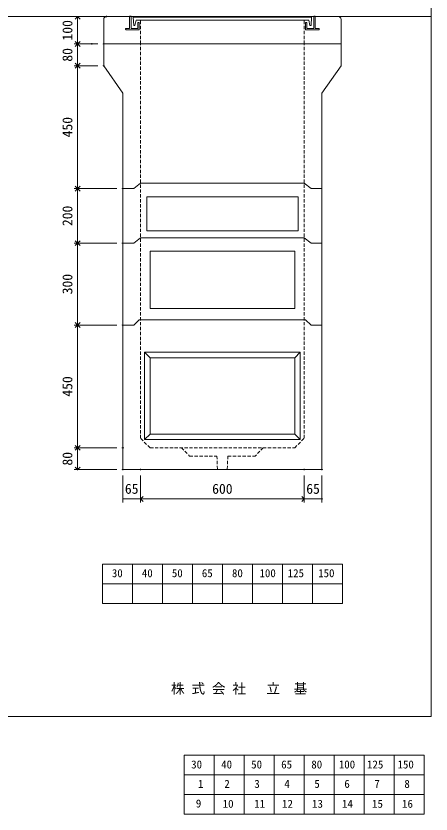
# Model space of a CAD drawing. Units: millimetres, scale not verified. Extents: x -4890 to 18490, y -2316 to 2316.
# Drawn here: x 3368 to 4890, y -2316 to 608 of the extents above; entities that cross this region are included whole.
import ezdxf
from ezdxf.enums import TextEntityAlignment as Align

# ---------------------------------------------------------------- set-up
doc = ezdxf.new("R2010")
doc.units = ezdxf.units.MM
doc.header["$LTSCALE"] = 10
doc.header["$PDMODE"] = 32
doc.header["$PDSIZE"] = 2
doc.linetypes.add('DASHED1', pattern=[1.8, 1.2, -0.6])
doc.linetypes.add('USER2', pattern=[50.8, 31.75, -6.35, 6.35, -6.35])
doc.layers.add('0-1_Defpoints', color=7, linetype='Continuous')
for name, color, linetype, lineweight in [('0-2_waku', 7, 'Continuous', 18), ('0-3_gaikei', 7, 'Continuous', 18), ('0-4_kakure', 7, 'DASHED1', 5), ('0-5_sunpou', 7, 'Continuous', 5), ('0-9_uchigawa', 6, 'Continuous', 18), ('0-B_futa', 3, 'Continuous', 18), ('0-C_GL', 4, 'Continuous', 18), ('0-E_文字１', 7, 'Continuous', 18), ('1-3_uchigawa2', 6, 'USER2', 18), ('1-5_文字２', 7, 'Continuous', 5)]:
    doc.layers.add(name, color=color, linetype=linetype, lineweight=lineweight)
doc.styles.add('ＭＳ ゴシック', font='')
doc.styles.get('ＭＳ ゴシック').set_extended_font_data('MS Gothic')

# ---------------------------------------------------------------- blocks, each defined once
blk = doc.blocks.new('D28')
at = {"layer": '0-1_Defpoints'}
for p in [(5207.32, 1134.36), (5272.32, 1134.36), (5272.32, 1026.89)]:
    blk.add_point(p, dxfattribs=at)
at = {"layer": '0-5_sunpou'}
for p, q in [((5207.32, 1112.36), (5207.32, 1013.89)), ((5272.32, 1112.36), (5272.32, 1013.89)), ((5207.32, 1026.89), (5272.32, 1026.89))]:
    blk.add_line(p, q, dxfattribs=at)
at = {"layer": '0-5_sunpou', "style": 'ＭＳ ゴシック'}
blk.add_text('65', height=36.66, dxfattribs=at).set_placement((5214.82, 1034.89), align=Align.BOTTOM_LEFT)
blk = doc.blocks.new('_Open90')
at = {"layer": '0-5_sunpou'}
blk.add_line((0, 0), (-1, 0), dxfattribs=at)
blk.add_lwpolyline([(-0.5, 0.5), (0, 0), (-0.5, -0.5)], dxfattribs=at)
blk = doc.blocks.new('D29')
at = {"layer": '0-1_Defpoints'}
for p in [(5272.32, 1134.36), (5872.32, 1134.36), (5872.32, 1026.89)]:
    blk.add_point(p, dxfattribs=at)
at = {"layer": '0-5_sunpou'}
for p, q in [((5272.32, 1112.36), (5272.32, 1013.89)), ((5872.32, 1112.36), (5872.32, 1013.89)), ((5290.32, 1026.89), (5854.32, 1026.89))]:
    blk.add_line(p, q, dxfattribs=at)
at = {"layer": '0-5_sunpou', "xscale": 18, "yscale": 18, "rotation": 180}
blk.add_blockref('_Open90', (5272.32, 1026.89), dxfattribs=at)
at = {"layer": '0-5_sunpou', "xscale": 18, "yscale": 18}
blk.add_blockref('_Open90', (5872.32, 1026.89), dxfattribs=at)
at = {"layer": '0-5_sunpou', "style": 'ＭＳ ゴシック'}
blk.add_text('600', height=36.66, dxfattribs=at).set_placement((5534.82, 1034.89), align=Align.BOTTOM_LEFT)
blk = doc.blocks.new('D30')
at = {"layer": '0-1_Defpoints'}
for p in [(5872.32, 1134.36), (5937.32, 1134.36), (5937.32, 1026.89)]:
    blk.add_point(p, dxfattribs=at)
at = {"layer": '0-5_sunpou'}
for p, q in [((5872.32, 1112.36), (5872.32, 1013.89)), ((5937.32, 1112.36), (5937.32, 1013.89)), ((5872.32, 1026.89), (5937.32, 1026.89))]:
    blk.add_line(p, q, dxfattribs=at)
at = {"layer": '0-5_sunpou', "style": 'ＭＳ ゴシック'}
blk.add_text('65', height=36.66, dxfattribs=at).set_placement((5879.82, 1034.89), align=Align.BOTTOM_LEFT)
blk = doc.blocks.new('D14')
at = {"layer": '0-1_Defpoints'}
for p in [(5147.32, 2794.36), (5041.29, 2694.36), (5093.32, 2694.36)]:
    blk.add_point(p, dxfattribs=at)
at = {"layer": '0-5_sunpou'}
for p, q in [((5125.32, 2794.36), (5028.29, 2794.36)), ((5041.29, 2776.36), (5041.29, 2712.36)), ((5071.32, 2694.36), (5028.29, 2694.36))]:
    blk.add_line(p, q, dxfattribs=at)
at = {"layer": '0-5_sunpou', "xscale": 18, "yscale": 18}
for p, rotation in [((5041.29, 2794.36), 90), ((5041.29, 2694.36), 270)]:
    blk.add_blockref('_Open90', p, dxfattribs=dict(at, rotation=rotation))
at = {"layer": '0-5_sunpou', "style": 'ＭＳ ゴシック'}
blk.add_text('100', height=36.66, rotation=90, dxfattribs=at).set_placement((5033.29, 2706.86), align=Align.BOTTOM_LEFT)
blk = doc.blocks.new('D15')
at = {"layer": '0-1_Defpoints'}
for p in [(5137.32, 2694.36), (5041.29, 2614.36), (5137.32, 2614.36)]:
    blk.add_point(p, dxfattribs=at)
at = {"layer": '0-5_sunpou'}
for p, q in [((5115.32, 2694.36), (5028.29, 2694.36)), ((5041.29, 2676.36), (5041.29, 2632.36)), ((5115.32, 2614.36), (5028.29, 2614.36))]:
    blk.add_line(p, q, dxfattribs=at)
at = {"layer": '0-5_sunpou', "xscale": 18, "yscale": 18}
for p, rotation in [((5041.29, 2694.36), 90), ((5041.29, 2614.36), 270)]:
    blk.add_blockref('_Open90', p, dxfattribs=dict(at, rotation=rotation))
at = {"layer": '0-5_sunpou', "style": 'ＭＳ ゴシック'}
blk.add_text('80', height=36.66, rotation=90, dxfattribs=at).set_placement((5033.29, 2629.36), align=Align.BOTTOM_LEFT)
blk = doc.blocks.new('D16')
at = {"layer": '0-1_Defpoints'}
for p in [(5137.32, 2614.36), (5041.29, 2164.36), (5207.32, 2164.36)]:
    blk.add_point(p, dxfattribs=at)
at = {"layer": '0-5_sunpou'}
for p, q in [((5115.32, 2614.36), (5028.29, 2614.36)), ((5041.29, 2596.36), (5041.29, 2182.36)), ((5185.32, 2164.36), (5028.29, 2164.36))]:
    blk.add_line(p, q, dxfattribs=at)
at = {"layer": '0-5_sunpou', "xscale": 18, "yscale": 18}
for p, rotation in [((5041.29, 2614.36), 90), ((5041.29, 2164.36), 270)]:
    blk.add_blockref('_Open90', p, dxfattribs=dict(at, rotation=rotation))
at = {"layer": '0-5_sunpou', "style": 'ＭＳ ゴシック'}
blk.add_text('450', height=36.66, rotation=90, dxfattribs=at).set_placement((5033.29, 2351.86), align=Align.BOTTOM_LEFT)
blk = doc.blocks.new('D17')
at = {"layer": '0-1_Defpoints'}
for p in [(5207.32, 2164.36), (5041.29, 1964.36), (5207.32, 1964.36)]:
    blk.add_point(p, dxfattribs=at)
at = {"layer": '0-5_sunpou'}
for p, q in [((5185.32, 2164.36), (5028.29, 2164.36)), ((5041.29, 2146.36), (5041.29, 1982.36)), ((5185.32, 1964.36), (5028.29, 1964.36))]:
    blk.add_line(p, q, dxfattribs=at)
at = {"layer": '0-5_sunpou', "xscale": 18, "yscale": 18}
for p, rotation in [((5041.29, 2164.36), 90), ((5041.29, 1964.36), 270)]:
    blk.add_blockref('_Open90', p, dxfattribs=dict(at, rotation=rotation))
at = {"layer": '0-5_sunpou', "style": 'ＭＳ ゴシック'}
blk.add_text('200', height=36.66, rotation=90, dxfattribs=at).set_placement((5033.29, 2026.86), align=Align.BOTTOM_LEFT)
blk = doc.blocks.new('D18')
at = {"layer": '0-1_Defpoints'}
for p in [(5207.32, 1964.36), (5041.29, 1664.36), (5207.32, 1664.36)]:
    blk.add_point(p, dxfattribs=at)
at = {"layer": '0-5_sunpou'}
for p, q in [((5185.32, 1964.36), (5028.29, 1964.36)), ((5041.29, 1946.36), (5041.29, 1682.36)), ((5185.32, 1664.36), (5028.29, 1664.36))]:
    blk.add_line(p, q, dxfattribs=at)
at = {"layer": '0-5_sunpou', "xscale": 18, "yscale": 18}
for p, rotation in [((5041.29, 1964.36), 90), ((5041.29, 1664.36), 270)]:
    blk.add_blockref('_Open90', p, dxfattribs=dict(at, rotation=rotation))
at = {"layer": '0-5_sunpou', "style": 'ＭＳ ゴシック'}
blk.add_text('300', height=36.66, rotation=90, dxfattribs=at).set_placement((5033.29, 1776.86), align=Align.BOTTOM_LEFT)
blk = doc.blocks.new('D19')
at = {"layer": '0-1_Defpoints'}
for p in [(5207.32, 1664.36), (5041.29, 1214.36), (5207.32, 1214.36)]:
    blk.add_point(p, dxfattribs=at)
at = {"layer": '0-5_sunpou'}
for p, q in [((5185.32, 1664.36), (5028.29, 1664.36)), ((5041.29, 1646.36), (5041.29, 1232.36)), ((5185.32, 1214.36), (5028.29, 1214.36))]:
    blk.add_line(p, q, dxfattribs=at)
at = {"layer": '0-5_sunpou', "xscale": 18, "yscale": 18}
for p, rotation in [((5041.29, 1664.36), 90), ((5041.29, 1214.36), 270)]:
    blk.add_blockref('_Open90', p, dxfattribs=dict(at, rotation=rotation))
at = {"layer": '0-5_sunpou', "style": 'ＭＳ ゴシック'}
blk.add_text('450', height=36.66, rotation=90, dxfattribs=at).set_placement((5033.29, 1401.86), align=Align.BOTTOM_LEFT)
blk = doc.blocks.new('D20')
at = {"layer": '0-1_Defpoints'}
for p in [(5207.32, 1214.36), (5041.29, 1134.36), (5207.32, 1134.36)]:
    blk.add_point(p, dxfattribs=at)
at = {"layer": '0-5_sunpou'}
for p, q in [((5185.32, 1214.36), (5028.29, 1214.36)), ((5041.29, 1196.36), (5041.29, 1152.36)), ((5185.32, 1134.36), (5028.29, 1134.36))]:
    blk.add_line(p, q, dxfattribs=at)
at = {"layer": '0-5_sunpou', "xscale": 18, "yscale": 18}
for p, rotation in [((5041.29, 1214.36), 90), ((5041.29, 1134.36), 270)]:
    blk.add_blockref('_Open90', p, dxfattribs=dict(at, rotation=rotation))
at = {"layer": '0-5_sunpou', "style": 'ＭＳ ゴシック'}
blk.add_text('80', height=36.66, rotation=90, dxfattribs=at).set_placement((5033.29, 1149.36), align=Align.BOTTOM_LEFT)

msp = doc.modelspace()

# ---------------------------------------------------------------- linework, layer by layer
at = {"layer": '0-2_waku'}
for p, q in [((3685.37, -1400), (3685.37, -1544)), ((3685.37, -1400), (3685.37, -1544)), ((3685.37, -1400), (3685.37, -1544)), ((3685.37, -1400), (3685.37, -1544)), ((3685.37, -1400), (4565.37, -1400)), ((3795.37, -1400), (3795.37, -1544)), ((3905.37, -1400), (3905.37, -1544)), ((3905.37, -1400), (3905.37, -1544)), ((4015.37, -1400), (4015.37, -1544)), ((4125.37, -1400), (4125.37, -1544)), ((4235.37, -1400), (4235.37, -1544)), ((4345.37, -1400), (4345.37, -1544)), ((4455.37, -1400), (4455.37, -1544)), ((4565.37, -1400), (4565.37, -1544)), ((3685.37, -1472), (4565.37, -1472)), ((3685.37, -1544), (4565.37, -1544)), ((-1229.63, -1959), (4890.37, -1959)), ((-1229.63, -1959), (4890.37, -1959))]:
    msp.add_line(p, q, dxfattribs=at)
msp.add_lwpolyline([(-1229.63, 2316), (4890.37, 2316), (4890.37, -1959)], dxfattribs=at)
at = {"layer": '0-3_gaikei'}
for p, q in [((3690.37, 506), (3690.37, 596)), ((3700.37, 606), (3785.36, 606)), ((4465.37, 606), (4550.37, 606)), ((4560.37, 506), (4560.37, 596)), ((3690.37, 506), (3690.37, 426)), ((3690.37, 506), (3800.37, 506)), ((3690.37, 506), (3800.37, 506)), ((3690.37, 506), (3800.37, 506)), ((3690.37, 506), (3800.37, 506)), ((3725.37, 506), (4525.37, 506)), ((3725.37, 506), (4525.37, 506)), ((3725.37, 506), (4525.37, 506)), ((3725.37, 506), (4525.37, 506)), ((4560.37, 506), (4450.37, 506)), ((4560.37, 506), (4450.37, 506)), ((4560.37, 506), (4450.37, 506)), ((4560.37, 506), (4450.37, 506)), ((4560.37, 506), (4560.37, 426)), ((3760.37, 325), (3690.37, 426)), ((4490.37, 325), (4560.37, 426)), ((3760.37, 326), (3760.37, -1054)), ((4490.37, 326), (4490.37, -1054)), ((3760.37, -24), (3800.37, -24)), ((3760.37, -24), (3800.37, -24)), ((3800.37, -24), (3825.37, -4)), ((3825.37, -4), (4425.37, -4)), ((4425.37, -4), (4450.37, -24)), ((4490.37, -24), (4450.37, -24)), ((3800.37, -224), (3825.37, -204)), ((3825.37, -204), (4425.37, -204)), ((4425.37, -204), (4450.37, -224)), ((3760.37, -224), (3800.37, -224)), ((3760.37, -224), (3800.37, -224)), ((4490.37, -224), (4450.37, -224)), ((3760.37, -524), (3800.37, -524)), ((3760.37, -524), (3800.37, -524)), ((3760.37, -524), (3800.37, -524)), ((3760.37, -524), (3800.37, -524)), ((3760.37, -524), (3800.37, -524)), ((3760.37, -524), (3800.37, -524)), ((3820.37, -505), (3800.37, -524)), ((3820.37, -505), (3800.37, -524)), ((3820.37, -505), (3800.37, -524)), ((3820.37, -505), (3800.37, -524)), ((3820.37, -505), (3800.37, -524)), ((3820.37, -505), (3800.37, -524)), ((3820.37, -505), (4430.37, -505)), ((3820.37, -505), (4430.37, -505)), ((4490.37, -524), (4450.37, -524)), ((4490.37, -524), (4450.37, -524)), ((4490.37, -524), (4450.37, -524)), ((4490.37, -524), (4450.37, -524)), ((4490.37, -524), (4450.37, -524)), ((4490.37, -524), (4450.37, -524)), ((3760.37, -1054), (4490.37, -1054)), ((3760.37, -1054), (4490.37, -1054)), ((3760.37, -1054), (4490.37, -1054)), ((3760.37, -1054), (4490.37, -1054)), ((3760.37, -1054), (4490.37, -1054)), ((3760.37, -1054), (4490.37, -1054)), ((3760.37, -1054), (4490.37, -1054)), ((3760.37, -1054), (4490.37, -1054))]:
    msp.add_line(p, q, dxfattribs=at)
for points in [[(4450.37, -24), (4490.37, -24), (4450.37, -24)], [(4450.37, -24), (4490.37, -24), (4450.37, -24)], [(4450.37, -524), (4430.37, -505), (4450.37, -524), (4430.37, -505)], [(4450.37, -524), (4430.37, -505), (4450.37, -524), (4430.37, -505)], [(4450.37, -524), (4490.37, -524), (4450.37, -524), (4490.37, -524)], [(4450.37, -524), (4490.37, -524), (4450.37, -524), (4490.37, -524)]]:
    msp.add_lwpolyline(points, dxfattribs=at)
msp.add_lwpolyline([(4450.37, -224), (4490.37, -224), (4450.37, -224), (4490.37, -224)], close=True, dxfattribs=at)
for centre, radius, start, end in [((3699.79, 596.58), 9.44, 86.47383, 183.52617), ((4550.7, 596.33), 9.68, 358.04251, 91.95749)]:
    msp.add_arc(centre, radius, start, end, dxfattribs=at)
at = {"layer": '0-4_kakure'}
for p, q in [((3825.37, 506), (3825.37, 592.5)), ((4425.37, 506), (4425.37, 592.5)), ((3825.37, -939), (3825.37, 506)), ((3860.37, -974), (3825.37, -939)), ((3860.37, -974), (4390.37, -974)), ((3975.37, -974), (4005.37, -1004)), ((4275.37, -974), (4245.37, -1004)), ((4145.37, -1004), (4143.37, -1054)), ((4145.37, -1004), (4245.37, -1004))]:
    msp.add_line(p, q, dxfattribs=at)
for points in [[(4390.37, -974), (4425.37, -939), (4425.37, 506)], [(4005.37, -1004), (4105.37, -1004), (4107.37, -1054)]]:
    msp.add_lwpolyline(points, dxfattribs=at)
at = {"layer": '0-9_uchigawa'}
for p, q in [((3840.37, -624), (3840.37, -944)), ((3840.37, -624), (4410.37, -624)), ((3840.37, -624), (3860.37, -644)), ((4390.37, -644), (4410.37, -624)), ((4410.37, -624), (4410.37, -944)), ((3860.37, -644), (3860.37, -924)), ((3860.37, -644), (3860.37, -924)), ((3860.37, -644), (4390.37, -644)), ((4390.37, -644), (4390.37, -924)), ((4390.37, -644), (4390.37, -924)), ((3840.37, -944), (3860.37, -924)), ((3860.37, -924), (4125.37, -924)), ((4125.37, -924), (4390.37, -924)), ((4410.37, -944), (4390.37, -924)), ((3840.37, -944), (4125.37, -944)), ((4125.37, -944), (4410.37, -944))]:
    msp.add_line(p, q, dxfattribs=at)
at = {"layer": '0-B_futa'}
for p, q in [((3785.36, 606), (3785.36, 563)), ((3787.36, 608), (3790.36, 608)), ((3790.36, 608), (3790.36, 563)), ((3798.18, 603.5), (4452.51, 603.5)), ((3798.18, 603.5), (3800.67, 573.5)), ((3808.7, 592.5), (3804.38, 573.5)), ((3808.7, 592.5), (4442.03, 592.5)), ((3817.36, 585), (3818.36, 585)), ((4433.37, 585), (4432.37, 585)), ((4442.03, 592.5), (4446.35, 573.5)), ((4452.51, 603.5), (4450.26, 573.5)), ((4460.37, 608), (4460.37, 563)), ((4460.37, 608), (4463.37, 608)), ((4465.37, 606), (4465.37, 563)), ((3770.36, 561), (3770.36, 560)), ((3772.36, 563), (3785.36, 563)), ((3820.36, 558), (3772.36, 558)), ((3790.36, 563), (3815.36, 563)), ((3800.67, 573.5), (3804.38, 573.5)), ((3815.36, 583), (3815.36, 563)), ((3820.36, 583), (3820.36, 558)), ((4430.37, 583), (4430.37, 558)), ((4430.37, 558), (4478.37, 558)), ((4435.37, 583), (4435.37, 563)), ((4460.37, 563), (4435.37, 563)), ((4450.26, 573.5), (4446.35, 573.5)), ((4478.37, 563), (4465.37, 563)), ((4480.37, 561), (4480.37, 560))]:
    msp.add_line(p, q, dxfattribs=at)
for centre, start, end in [((3787.36, 606), 90, 180), ((3817.36, 583), 90, 180), ((3818.36, 583), 0, 90), ((4432.37, 583), 90, 180), ((4433.37, 583), 0, 90), ((4463.37, 606), 0, 90), ((3772.36, 561), 90, 180), ((3772.36, 560), 180, 270), ((4478.37, 561), 0, 90), ((4478.37, 560), 270, 0)]:
    msp.add_arc(centre, 2, start, end, dxfattribs=at)
at = {"layer": '0-C_GL'}
msp.add_line((-1229.63, 606), (4890.37, 606), dxfattribs=at)
msp.add_line((-1229.63, 606), (4890.37, 606), dxfattribs=at)
at = {"layer": '1-3_uchigawa2'}
for p, q in [((3847.87, -54), (3847.87, -179)), ((3847.87, -54), (4125.37, -54)), ((4402.87, -54), (4125.37, -54)), ((4402.87, -54), (4402.87, -179)), ((3847.87, -179), (4125.37, -179)), ((4402.87, -179), (4125.37, -179)), ((3860.37, -254), (4125.37, -254)), ((3860.37, -254), (3860.37, -464)), ((4390.37, -254), (4125.37, -254)), ((4390.37, -254), (4390.37, -464)), ((3860.37, -464), (4125.37, -464)), ((4390.37, -464), (4125.37, -464))]:
    msp.add_line(p, q, dxfattribs=at)
at = {"layer": '1-5_文字２'}
for p, q in [((3985.75, -2099.9), (3985.75, -2243.9)), ((3985.75, -2099.9), (3985.75, -2243.9)), ((3985.75, -2099.9), (3985.75, -2243.9)), ((3985.75, -2099.9), (3985.75, -2243.9)), ((3985.75, -2099.9), (4865.75, -2099.9)), ((3985.75, -2099.9), (3985.75, -2243.9)), ((3985.75, -2099.9), (3985.75, -2243.9)), ((3985.75, -2099.9), (3985.75, -2243.9)), ((3985.75, -2099.9), (3985.75, -2243.9)), ((3985.75, -2099.9), (4865.75, -2099.9)), ((4095.75, -2099.9), (4095.75, -2243.9)), ((4095.75, -2099.9), (4095.75, -2243.9)), ((4205.75, -2099.9), (4205.75, -2243.9)), ((4205.75, -2099.9), (4205.75, -2243.9)), ((4205.75, -2099.9), (4205.75, -2243.9)), ((4205.75, -2099.9), (4205.75, -2243.9)), ((4315.75, -2099.9), (4315.75, -2243.9)), ((4315.75, -2099.9), (4315.75, -2243.9)), ((4425.75, -2099.9), (4425.75, -2243.9)), ((4425.75, -2099.9), (4425.75, -2243.9)), ((4535.75, -2099.9), (4535.75, -2243.9)), ((4535.75, -2099.9), (4535.75, -2243.9)), ((4645.75, -2099.9), (4645.75, -2243.9)), ((4645.75, -2099.9), (4645.75, -2243.9)), ((4755.75, -2099.9), (4755.75, -2243.9)), ((4755.75, -2099.9), (4755.75, -2243.9)), ((4865.75, -2099.9), (4865.75, -2243.9)), ((4865.75, -2099.9), (4865.75, -2243.9)), ((3985.75, -2171.9), (4865.75, -2171.9)), ((3985.75, -2171.9), (4865.75, -2171.9)), ((3985.75, -2243.9), (4865.75, -2243.9)), ((3985.75, -2243.9), (4865.75, -2243.9)), ((3985.75, -2243.9), (3985.75, -2315.9)), ((3985.75, -2243.9), (3985.75, -2315.9)), ((3985.75, -2243.9), (3985.75, -2315.9)), ((3985.75, -2243.9), (3985.75, -2315.9)), ((3985.75, -2243.9), (4865.75, -2243.9)), ((3985.75, -2243.9), (3985.75, -2315.9)), ((3985.75, -2243.9), (3985.75, -2315.9)), ((3985.75, -2243.9), (3985.75, -2315.9)), ((3985.75, -2243.9), (3985.75, -2315.9)), ((3985.75, -2243.9), (4865.75, -2243.9)), ((4095.75, -2243.9), (4095.75, -2315.9)), ((4095.75, -2243.9), (4095.75, -2315.9)), ((4205.75, -2243.9), (4205.75, -2315.9)), ((4205.75, -2243.9), (4205.75, -2315.9)), ((4205.75, -2243.9), (4205.75, -2315.9)), ((4205.75, -2243.9), (4205.75, -2315.9)), ((4315.75, -2243.9), (4315.75, -2315.9)), ((4315.75, -2243.9), (4315.75, -2315.9)), ((4425.75, -2243.9), (4425.75, -2315.9)), ((4425.75, -2243.9), (4425.75, -2315.9)), ((4535.75, -2243.9), (4535.75, -2315.9)), ((4535.75, -2243.9), (4535.75, -2315.9)), ((4645.75, -2243.9), (4645.75, -2315.9)), ((4645.75, -2243.9), (4645.75, -2315.9)), ((4755.75, -2243.9), (4755.75, -2315.9)), ((4755.75, -2243.9), (4755.75, -2315.9)), ((4865.75, -2243.9), (4865.75, -2315.9)), ((4865.75, -2243.9), (4865.75, -2315.9)), ((3985.75, -2315.9), (4865.75, -2315.9)), ((3985.75, -2315.9), (4865.75, -2315.9))]:
    msp.add_line(p, q, dxfattribs=at)

# ---------------------------------------------------------------- block references
at = {"layer": '0-5_sunpou'}
for name in ['D14', 'D15', 'D16', 'D17', 'D18', 'D19', 'D20', 'D28', 'D29', 'D30']:
    msp.add_blockref(name, (-1446.95, -2188.36), dxfattribs=at)

# ---------------------------------------------------------------- texts
at = {"layer": '0-E_文字１', "style": 'ＭＳ ゴシック'}
for s, height, p in [('30', 29.33, (3720.05, -1456.81)), ('40', 29.33, (3830.05, -1456.81)), ('50', 29.33, (3940.05, -1456.81)), ('65', 29.33, (4050.05, -1456.81)), ('80', 29.33, (4160.46, -1456.81)), ('100', 29.33, (4261.33, -1456.81)), ('125', 29.33, (4364.72, -1456.81)), ('150', 29.33, (4476.48, -1456.81)), ('株 式 会 社 \u3000立\u3000基', 36.66, (3936.9, -1885.36))]:
    msp.add_text(s, height=height, dxfattribs=at).set_placement(p, align=Align.BOTTOM_LEFT)
at = {"layer": '1-5_文字２', "style": 'ＭＳ ゴシック'}
for s, p in [('30', (4010.9, -2157.71)), ('30', (4010.9, -2157.71)), ('40', (4120.9, -2157.71)), ('40', (4120.9, -2157.71)), ('50', (4230.9, -2157.71)), ('50', (4230.9, -2157.71)), ('65', (4340.9, -2157.71)), ('65', (4340.9, -2157.71)), ('80', (4451.31, -2157.71)), ('80', (4451.31, -2157.71)), ('100', (4552.18, -2157.71)), ('100', (4552.18, -2157.71)), ('125', (4655.57, -2157.71)), ('125', (4655.57, -2157.71)), ('150', (4767.33, -2157.71)), ('150', (4767.33, -2157.71)), ('1', (4036.05, -2228.75)), ('2', (4132.48, -2228.75)), ('3', (4242.48, -2228.75)), ('4', (4352.48, -2228.75)), ('5', (4462.48, -2228.75)), ('6', (4572.48, -2228.75)), ('7', (4682.48, -2228.75)), ('8', (4792.48, -2228.75)), ('9', (4027.98, -2300.75)), ('10', (4126.4, -2301.71)), ('11', (4241.89, -2301.71)), ('12', (4344.1, -2301.71)), ('13', (4454.1, -2301.71)), ('14', (4564.1, -2301.71)), ('15', (4674.1, -2301.71)), ('16', (4784.1, -2301.71))]:
    msp.add_text(s, height=29.33, dxfattribs=at).set_placement(p, align=Align.BOTTOM_LEFT)

doc.saveas('drawing.dxf')
